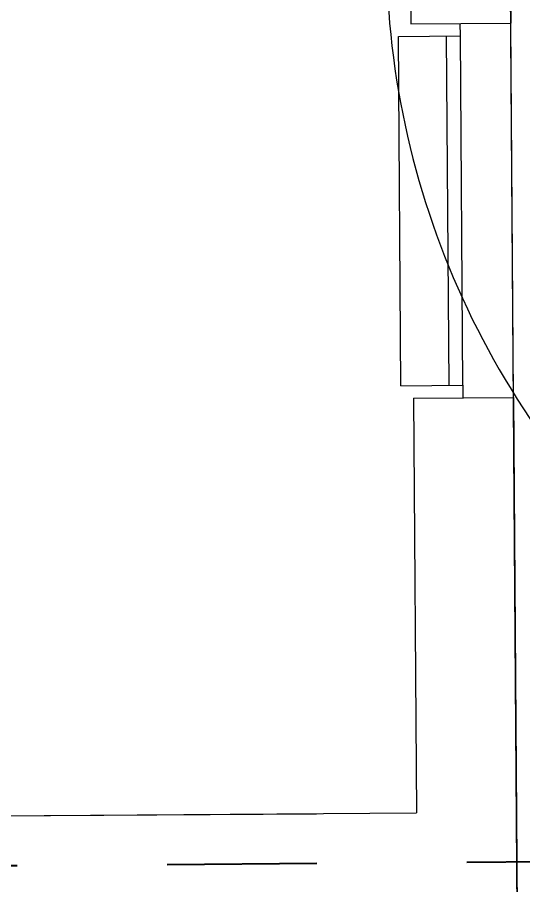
# Model space of a CAD drawing. Header units: feet. Extents: x 919634 to 928945, y 707022 to 708026.
# Drawn here: x 921062.75 to 921066.13, y 707470.18 to 707475.98 of the extents above; entities that cross this region are included whole.
import ezdxf

# ---------------------------------------------------------------- set-up
doc = ezdxf.new("R2010")
doc.units = ezdxf.units.FT
doc.header["$LTSCALE"] = 20
doc.header["$MEASUREMENT"] = 0
doc.linetypes.add('Site Plan$0$PHANTOM2', pattern=[1.25, 0.625, -0.125, 0.125, -0.125, 0.125, -0.125])
for name, color, linetype in [('-u-site-xref', 7, 'Continuous'), ('Site Plan$0$-u-site-bldg_interior', 252, 'Continuous'), ('x-RL TH8-LP Block$0$LK-TREE-050M', 253, 'Continuous'), ('x-RL TH8-LP Block$0$LP-TREE', 253, 'Continuous')]:
    doc.layers.add(name, color=color, linetype=linetype)
doc.layers.add('Site Plan$0$SP-LOT LINES', color=252, linetype='Site Plan$0$PHANTOM2', lineweight=40)
doc.layers.add('SP-BUILDING-FOOTPRINT', color=1, linetype='Continuous', lineweight=25)
doc.layers.get('-u-site-xref').off()

# ---------------------------------------------------------------- blocks, each defined once
blk = doc.blocks.new('Site Plan')
at = {"layer": 'Site Plan$0$-u-site-bldg_interior'}
for p, q in [((921065.3734159832, 707476.1053810869, -4.494719122178935e-06), (921065.3746069986, 707475.9387186758, -4.494719122178936e-06)), ((921066.0400656274, 707476.1101451487, -4.494715886657747e-06), (921066.0412566429, 707475.9434827376, -4.494715886657747e-06)), ((921065.3746069986, 707475.9387186758, -4.494719122178936e-06), (921066.0412566429, 707475.9434827376, -4.494715886657747e-06)), ((921065.7049628859, 707475.8577440287, -4.494717521718028e-06), (921065.7043673784, 707475.9410752342, -4.494717521718027e-06)), ((921066.059121875, 707473.4435465718, -4.494715886657756e-06), (921066.0412566429, 707475.9434827376, -4.494715886657747e-06)), ((921065.2918713009, 707475.8547919623, -4.494719526619084e-06), (921065.7049628859, 707475.8577440287, -4.494717521718028e-06)), ((921065.6290608159, 707473.5238086982, -4.494717971028313e-06), (921065.6123865994, 707475.8570824531, -4.494717971028305e-06)), ((921065.7216371027, 707473.5244702739, -4.494717521718034e-06), (921065.7049628859, 707475.8577440287, -4.494717521718028e-06)), ((921065.3085455174, 707473.5215182076, -4.494719526619092e-06), (921065.2918713009, 707475.8547919623, -4.494719526619084e-06)), ((921065.3085455174, 707473.5215182076, -4.494719526619092e-06), (921065.7216371027, 707473.5244702739, -4.494717521718034e-06)), ((921065.7216371027, 707473.5244702739, -4.494717521718034e-06), (921065.7222326103, 707473.4411390685, -4.494717521718035e-06)), ((921065.3924722308, 707473.43878251, -4.494719122178943e-06), (921066.059121875, 707473.4435465718, -4.494715886657756e-06)), ((921065.3924722308, 707473.43878251, -4.494719122178943e-06), (921065.412272741, 707470.6680370028, -4.494719122178951e-06)), ((921066.059121875, 707473.4435465718, -4.494715886657756e-06), (921066.0813044161, 707470.3394762427, -4.494715886657765e-06)), ((921009.3668604852, 707470.2675783628, -4.494991133300651e-06), (921064.7455227966, 707470.6633295302, -4.494722354080863e-06)), ((921009.3743402386, 707470.2675745093, -4.49499109700036e-06), (921065.412272741, 707470.6680370028, -4.494719122178951e-06))]:
    blk.add_line(p, q, dxfattribs=at)
at = {"layer": 'Site Plan$0$-u-site-bldg_interior', "elevation": -4.494731251279322e-06}
blk.add_lwpolyline([(921066.0813040065, 707470.3395335457), (921066.083686976, 707470.0060774079), (921062.9171011659, 707469.9834481138)], dxfattribs=at)
at = {"layer": 'Site Plan$0$SP-LOT LINES', "ltscale": 0.4, "elevation": -4.495091203237515e-06}
blk.add_lwpolyline([(921082.9047135309, 707448.459065352), (921082.7474994884, 707470.4585036117), (920988.7498996513, 707469.7867708848), (920988.9071136938, 707447.787332625)], close=True, dxfattribs=at)
blk = doc.blocks.new('x-RL TH8-LP Block$0$TREE-SIMP-021')
at = {"layer": 'x-RL TH8-LP Block$0$LK-TREE-050M'}
blk.add_arc((-2.842170943040401e-14, -2.131628207280301e-14), 0.5, 172.8519098886574, 222.9897324771822, dxfattribs=at)
blk = doc.blocks.new('x-RL TH8-LP Block', base_point=(1241.699483058532, 358.1706843557306))
at = {"layer": 'x-RL TH8-LP Block$0$LP-TREE', "xscale": 11.24595552882447, "yscale": 11.24595552882447, "zscale": 9.733612224634927, "rotation": 270}
blk.add_blockref('x-RL TH8-LP Block$0$TREE-SIMP-021', (1358.101083666435, 370.0414742763387), dxfattribs=at)

msp = doc.modelspace()

# ---------------------------------------------------------------- block references
at = {"layer": '-u-site-xref'}
msp.add_blockref('Site Plan', (0, 0), dxfattribs=at)

# ---------------------------------------------------------------- next in the draw order: linework, layer by layer
at = {"layer": 'SP-BUILDING-FOOTPRINT', "elevation": -4.494696469652872e-06}
msp.add_lwpolyline([(921069.5552511544, 707404.0293895222), (921069.4814084298, 707414.3624261785), (921066.4814859692, 707414.3408565761), (921066.3933509964, 707426.6738508673), (921063.8934148308, 707426.655985635), (921063.8338640558, 707434.9891061881), (921066.333800223, 707435.0069714199), (921066.1432377499, 707461.6729568552), (921063.6433015837, 707461.655091623), (921063.5837508101, 707469.9882121758), (921066.083686976, 707470.0060774079), (921065.9955514234, 707482.3391527617), (921068.9954748232, 707482.3605910403), (921068.9216326779, 707492.6935466339)], dxfattribs=at)

# ---------------------------------------------------------------- next in the draw order: block references
at = {"layer": '-u-site-xref', "rotation": 90.40944444466847}
msp.add_blockref('x-RL TH8-LP Block', (921083.5359513237, 707360.1280446146, -4.495091208258322e-06), dxfattribs=at)

doc.saveas('drawing.dxf')
